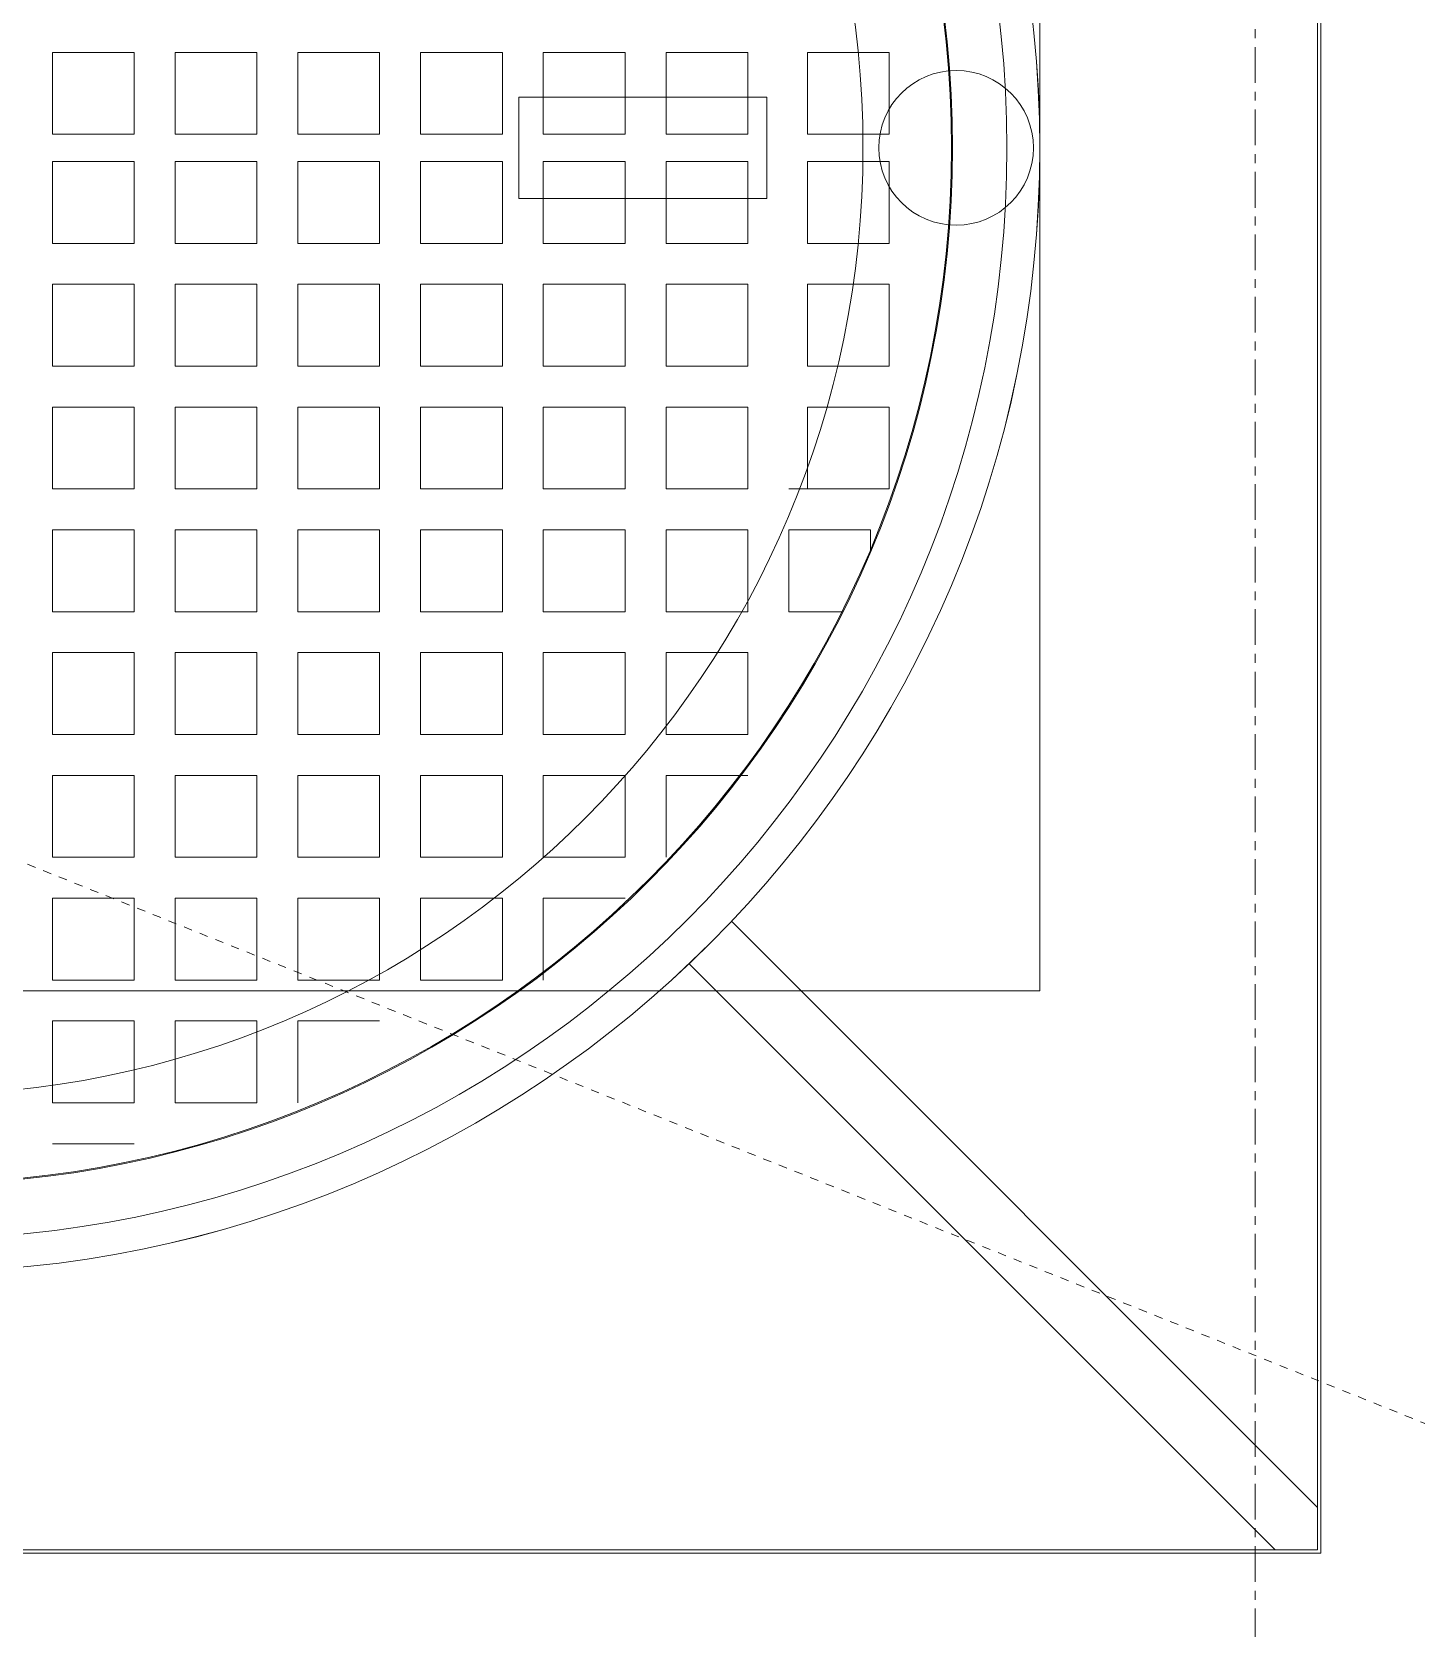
# Model space of a CAD drawing. Header units: millimetres. Extents: x 5356 to 209803, y -16346 to 109894.
# Drawn here: x 99517 to 100010, y 18711 to 19279 of the extents above; entities that cross this region are included whole.
import ezdxf

# ---------------------------------------------------------------- set-up
doc = ezdxf.new("R2010")
doc.units = ezdxf.units.MM
doc.linetypes.add('Dash', pattern=[6, 3, -3])
doc.linetypes.add('Grid Line', pattern=[22.225, 12.7, -3.175, 3.175, -3.175])
for name, color, linetype, lineweight in [('C-PRKG', 70, 'Continuous', 9), ('C-PRKG-HDLN', 70, 'Dash', 9), ('G-IMPT', 8, 'Continuous', 9), ('M-EQPM', 50, 'Continuous', 9), ('S-GRID-1', 1, 'Grid Line', 9)]:
    doc.layers.add(name, color=color, linetype=linetype, lineweight=lineweight)

# ---------------------------------------------------------------- blocks, each defined once
blk = doc.blocks.new('BAI XE PCCC - BAI XE PCCC-1477864-TKCS_MB ĐỊNH VỊ MỐC TỌA ĐỘ CÔNG TRÌNH')
at = {"layer": 'C-PRKG-HDLN'}
blk.add_line((15000, -6000), (0, 0), dxfattribs=at)
blk = doc.blocks.new('TKTC_NAP THAM BE XLNT_260130 - TKTC_XREF_260130_NAP THAM BE XLNT_dwg_TTT-HOOD ACCESS - TTT-HOOD ACCESS-1904605-MB BỂ XLNT 2 HẦM 1-3399785-TKCS_MB ĐỊNH VỊ MỐC TỌA ĐỘ CÔNG TRÌNH')
at = {"layer": 'G-IMPT', "flags": 128}
for points in [[(-318.05, -1.1), (-348.05, -1.1), (-348.05, 28.9), (-318.05, 28.9), (-318.05, -1.1), (-348.05, -1.1), (-348.05, 28.9), (-318.05, 28.9)], [(-266.19, -1.1), (-266.19, 28.9), (-296.19, 28.9), (-296.19, -1.1), (-266.19, -1.1), (-296.19, -1.1), (-296.19, 28.9), (-266.19, 28.9)], [(-221.19, -1.1), (-221.19, 28.9), (-251.19, 28.9), (-251.19, -1.1), (-221.19, -1.1), (-251.19, -1.1), (-251.19, 28.9), (-221.19, 28.9)], [(-176.19, -1.1), (-176.19, 28.9), (-206.19, 28.9), (-206.19, -1.1), (-176.19, -1.1), (-206.19, -1.1), (-206.19, 28.9), (-176.19, 28.9)], [(-131.19, -1.1), (-131.19, 28.9), (-161.19, 28.9), (-161.19, -1.1), (-131.19, -1.1), (-161.19, -1.1), (-161.19, 28.9), (-131.19, 28.9)], [(-86.19, -1.1), (-116.19, -1.1), (-116.19, 28.9), (-86.19, 28.9), (-86.19, -1.1), (-116.19, -1.1), (-116.19, 28.9), (-86.19, 28.9)], [(-41.19, -1.1), (-71.19, -1.1), (-71.19, 28.9), (-41.19, 28.9), (-41.19, -1.1), (-71.19, -1.1), (-71.19, 28.9), (-41.19, 28.9)], [(-318.05, -41.1), (-318.05, -11.1), (-348.05, -11.1), (-348.05, -41.1), (-318.05, -41.1), (-348.05, -41.1), (-348.05, -11.1), (-318.05, -11.1)], [(-266.19, -41.1), (-266.19, -11.1), (-296.19, -11.1), (-296.19, -41.1), (-266.19, -41.1), (-296.19, -41.1), (-296.19, -11.1), (-266.19, -11.1)], [(-221.19, -41.1), (-251.19, -41.1), (-251.19, -11.1), (-221.19, -11.1)], [(-176.19, -41.1), (-206.19, -41.1), (-206.19, -11.1), (-176.19, -11.1), (-176.19, -41.1), (-206.19, -41.1), (-206.19, -11.1), (-176.19, -11.1)], [(-131.19, -41.1), (-131.19, -11.1), (-161.19, -11.1), (-161.19, -41.1), (-131.19, -41.1), (-131.19, -11.1), (-161.19, -11.1), (-161.19, -41.1), (-131.19, -41.1), (-131.19, -11.1), (-161.19, -11.1), (-161.19, -41.1), (-131.19, -41.1), (-131.19, -11.1), (-161.19, -11.1), (-161.19, -41.1), (-131.19, -41.1), (-131.19, -11.1), (-161.19, -11.1), (-161.19, -41.1), (-131.19, -41.1), (-131.19, -11.1), (-161.19, -11.1), (-161.19, -41.1), (-131.19, -41.1), (-131.19, -11.1), (-161.19, -11.1), (-161.19, -41.1), (-131.19, -41.1), (-131.19, -11.1), (-161.19, -11.1), (-161.19, -41.1), (-131.19, -41.1), (-131.19, -11.1), (-161.19, -11.1), (-161.19, -41.1), (-131.19, -41.1), (-131.19, -11.1), (-161.19, -11.1), (-161.19, -41.1), (-131.19, -41.1), (-161.19, -41.1), (-161.19, -11.1), (-131.19, -11.1), (-131.19, -41.1), (-161.19, -41.1), (-161.19, -11.1), (-131.19, -11.1)], [(-86.19, -41.1), (-116.19, -41.1), (-116.19, -11.1), (-86.19, -11.1), (-86.19, -41.1), (-116.19, -41.1), (-116.19, -11.1), (-86.19, -11.1), (-86.19, -41.1), (-116.19, -41.1), (-116.19, -11.1), (-86.19, -11.1), (-86.19, -41.1), (-116.19, -41.1), (-116.19, -11.1), (-86.19, -11.1), (-86.19, -41.1), (-116.19, -41.1), (-116.19, -11.1), (-86.19, -11.1), (-86.19, -41.1), (-116.19, -41.1), (-116.19, -11.1), (-86.19, -11.1), (-86.19, -41.1), (-116.19, -41.1), (-116.19, -11.1), (-86.19, -11.1), (-86.19, -41.1), (-116.19, -41.1), (-116.19, -11.1), (-86.19, -11.1), (-86.19, -41.1), (-116.19, -41.1), (-116.19, -11.1), (-86.19, -11.1), (-86.19, -41.1), (-116.19, -41.1), (-116.19, -11.1), (-86.19, -11.1), (-86.19, -41.1), (-116.19, -41.1), (-116.19, -11.1), (-86.19, -11.1)], [(-41.19, -41.1), (-71.19, -41.1), (-71.19, -11.1), (-41.19, -11.1), (-41.19, -41.1), (-71.19, -41.1), (-71.19, -11.1), (-41.19, -11.1), (-41.19, -41.1), (-71.19, -41.1), (-71.19, -11.1), (-41.19, -11.1), (-41.19, -41.1), (-71.19, -41.1), (-71.19, -11.1), (-41.19, -11.1), (-41.19, -41.1), (-71.19, -41.1), (-71.19, -11.1), (-41.19, -11.1), (-41.19, -41.1), (-71.19, -41.1), (-71.19, -11.1), (-41.19, -11.1), (-41.19, -41.1), (-71.19, -41.1), (-71.19, -11.1), (-41.19, -11.1), (-41.19, -41.1), (-71.19, -41.1), (-71.19, -11.1), (-41.19, -11.1), (-41.19, -41.1), (-71.19, -41.1), (-71.19, -11.1), (-41.19, -11.1), (-41.19, -41.1), (-71.19, -41.1), (-71.19, -11.1), (-41.19, -11.1), (-41.19, -41.1), (-71.19, -41.1), (-71.19, -11.1), (-41.19, -11.1)], [(-318.05, -86.1), (-348.05, -86.1), (-348.05, -56.1), (-318.05, -56.1), (-318.05, -86.1), (-348.05, -86.1), (-348.05, -56.1), (-318.05, -56.1), (-318.05, -86.1), (-348.05, -86.1), (-348.05, -56.1), (-318.05, -56.1), (-318.05, -86.1), (-348.05, -86.1), (-348.05, -56.1), (-318.05, -56.1)], [(-266.19, -86.1), (-296.19, -86.1), (-296.19, -56.1), (-266.19, -56.1), (-266.19, -86.1), (-296.19, -86.1), (-296.19, -56.1), (-266.19, -56.1), (-266.19, -86.1), (-296.19, -86.1), (-296.19, -56.1), (-266.19, -56.1), (-266.19, -86.1), (-296.19, -86.1), (-296.19, -56.1), (-266.19, -56.1)], [(-221.19, -86.1), (-251.19, -86.1), (-251.19, -56.1), (-221.19, -56.1), (-221.19, -86.1), (-251.19, -86.1), (-251.19, -56.1), (-221.19, -56.1)], [(-176.19, -86.1), (-206.19, -86.1), (-206.19, -56.1), (-176.19, -56.1), (-176.19, -86.1), (-206.19, -86.1), (-206.19, -56.1), (-176.19, -56.1), (-176.19, -86.1), (-206.19, -86.1), (-206.19, -56.1), (-176.19, -56.1)], [(-131.19, -86.1), (-131.19, -56.1), (-161.19, -56.1), (-161.19, -86.1), (-131.19, -86.1), (-131.19, -56.1), (-161.19, -56.1), (-161.19, -86.1), (-131.19, -86.1), (-161.19, -86.1), (-161.19, -56.1), (-131.19, -56.1), (-131.19, -86.1), (-161.19, -86.1), (-161.19, -56.1), (-131.19, -56.1), (-131.19, -86.1), (-161.19, -86.1), (-161.19, -56.1), (-131.19, -56.1), (-131.19, -86.1), (-161.19, -86.1), (-161.19, -56.1), (-131.19, -56.1), (-131.19, -86.1), (-161.19, -86.1), (-161.19, -56.1), (-131.19, -56.1), (-131.19, -86.1), (-161.19, -86.1), (-161.19, -56.1), (-131.19, -56.1), (-131.19, -86.1), (-161.19, -86.1), (-161.19, -56.1), (-131.19, -56.1), (-131.19, -86.1), (-161.19, -86.1), (-161.19, -56.1), (-131.19, -56.1), (-131.19, -86.1), (-161.19, -86.1), (-161.19, -56.1), (-131.19, -56.1), (-131.19, -86.1), (-161.19, -86.1), (-161.19, -56.1), (-131.19, -56.1)], [(-86.19, -86.1), (-116.19, -86.1), (-116.19, -56.1), (-86.19, -56.1), (-86.19, -86.1), (-116.19, -86.1), (-116.19, -56.1), (-86.19, -56.1), (-86.19, -86.1), (-116.19, -86.1), (-116.19, -56.1), (-86.19, -56.1), (-86.19, -86.1), (-116.19, -86.1), (-116.19, -56.1), (-86.19, -56.1), (-86.19, -86.1), (-116.19, -86.1), (-116.19, -56.1), (-86.19, -56.1), (-86.19, -86.1), (-116.19, -86.1), (-116.19, -56.1), (-86.19, -56.1), (-86.19, -86.1), (-116.19, -86.1), (-116.19, -56.1), (-86.19, -56.1), (-86.19, -86.1), (-116.19, -86.1), (-116.19, -56.1), (-86.19, -56.1)], [(-41.19, -86.1), (-41.19, -56.1), (-71.19, -56.1), (-71.19, -86.1), (-41.19, -86.1), (-41.19, -56.1), (-71.19, -56.1), (-71.19, -86.1), (-41.19, -86.1), (-41.19, -56.1), (-71.19, -56.1), (-71.19, -86.1), (-41.19, -86.1), (-41.19, -56.1), (-71.19, -56.1), (-71.19, -86.1), (-41.19, -86.1), (-71.19, -86.1), (-71.19, -56.1), (-41.19, -56.1), (-41.19, -86.1), (-71.19, -86.1), (-71.19, -56.1), (-41.19, -56.1), (-41.19, -86.1), (-71.19, -86.1), (-71.19, -56.1), (-41.19, -56.1), (-41.19, -86.1), (-71.19, -86.1), (-71.19, -56.1), (-41.19, -56.1)], [(-318.05, -131.1), (-348.05, -131.1), (-348.05, -101.1), (-318.05, -101.1), (-318.05, -131.1), (-348.05, -131.1), (-348.05, -101.1), (-318.05, -101.1), (-318.05, -131.1), (-348.05, -131.1), (-348.05, -101.1), (-318.05, -101.1), (-318.05, -131.1), (-348.05, -131.1), (-348.05, -101.1), (-318.05, -101.1), (-318.05, -131.1), (-348.05, -131.1), (-348.05, -101.1), (-318.05, -101.1), (-318.05, -131.1), (-348.05, -131.1), (-348.05, -101.1), (-318.05, -101.1)], [(-266.19, -131.1), (-266.19, -101.1), (-296.19, -101.1), (-296.19, -131.1), (-266.19, -131.1), (-296.19, -131.1), (-296.19, -101.1), (-266.19, -101.1), (-266.19, -131.1), (-296.19, -131.1), (-296.19, -101.1), (-266.19, -101.1), (-266.19, -131.1), (-296.19, -131.1), (-296.19, -101.1), (-266.19, -101.1), (-266.19, -131.1), (-296.19, -131.1), (-296.19, -101.1), (-266.19, -101.1), (-266.19, -131.1), (-296.19, -131.1), (-296.19, -101.1), (-266.19, -101.1)], [(-221.19, -131.1), (-221.19, -101.1), (-251.19, -101.1), (-251.19, -131.1), (-221.19, -131.1), (-251.19, -131.1), (-251.19, -101.1), (-221.19, -101.1), (-221.19, -131.1), (-251.19, -131.1), (-251.19, -101.1), (-221.19, -101.1), (-221.19, -131.1), (-251.19, -131.1), (-251.19, -101.1), (-221.19, -101.1), (-221.19, -131.1), (-251.19, -131.1), (-251.19, -101.1), (-221.19, -101.1), (-221.19, -131.1), (-251.19, -131.1), (-251.19, -101.1), (-221.19, -101.1), (-221.19, -131.1), (-251.19, -131.1), (-251.19, -101.1), (-221.19, -101.1), (-221.19, -131.1), (-251.19, -131.1), (-251.19, -101.1), (-221.19, -101.1)], [(-176.19, -131.1), (-176.19, -101.1), (-206.19, -101.1), (-206.19, -131.1), (-176.19, -131.1), (-176.19, -101.1), (-206.19, -101.1), (-206.19, -131.1), (-176.19, -131.1), (-176.19, -101.1), (-206.19, -101.1), (-206.19, -131.1), (-176.19, -131.1), (-176.19, -101.1), (-206.19, -101.1), (-206.19, -131.1), (-176.19, -131.1), (-176.19, -101.1), (-206.19, -101.1), (-206.19, -131.1), (-176.19, -131.1), (-176.19, -101.1), (-206.19, -101.1), (-206.19, -131.1), (-176.19, -131.1), (-176.19, -101.1), (-206.19, -101.1), (-206.19, -131.1), (-176.19, -131.1), (-206.19, -131.1), (-206.19, -101.1), (-176.19, -101.1)], [(-131.19, -131.1), (-131.19, -101.1), (-161.19, -101.1), (-161.19, -131.1), (-131.19, -131.1), (-131.19, -101.1), (-161.19, -101.1), (-161.19, -131.1), (-131.19, -131.1), (-131.19, -101.1), (-161.19, -101.1), (-161.19, -131.1), (-131.19, -131.1), (-131.19, -101.1), (-161.19, -101.1), (-161.19, -131.1), (-131.19, -131.1), (-131.19, -101.1), (-161.19, -101.1), (-161.19, -131.1), (-131.19, -131.1), (-131.19, -101.1), (-161.19, -101.1), (-161.19, -131.1), (-131.19, -131.1), (-131.19, -101.1), (-161.19, -101.1), (-161.19, -131.1), (-131.19, -131.1), (-161.19, -131.1), (-161.19, -101.1), (-131.19, -101.1)], [(-86.19, -131.1), (-116.19, -131.1), (-116.19, -101.1), (-86.19, -101.1), (-86.19, -131.1), (-116.19, -131.1), (-116.19, -101.1), (-86.19, -101.1), (-86.19, -131.1), (-116.19, -131.1), (-116.19, -101.1), (-86.19, -101.1), (-86.19, -131.1), (-116.19, -131.1), (-116.19, -101.1), (-86.19, -101.1), (-86.19, -131.1), (-116.19, -131.1), (-116.19, -101.1), (-86.19, -101.1), (-86.19, -131.1), (-116.19, -131.1), (-116.19, -101.1), (-86.19, -101.1), (-86.19, -131.1), (-116.19, -131.1), (-116.19, -101.1), (-86.19, -101.1), (-86.19, -131.1), (-116.19, -131.1), (-116.19, -101.1), (-86.19, -101.1)], [(-41.19, -131.1), (-41.19, -101.1), (-71.19, -101.1), (-71.19, -131.1), (-41.19, -131.1), (-41.19, -101.1), (-71.19, -101.1), (-71.19, -131.1), (-41.19, -131.1), (-41.19, -101.1), (-71.19, -101.1), (-71.19, -131.1), (-41.19, -131.1), (-41.19, -101.1), (-71.19, -101.1), (-71.19, -131.1), (-41.19, -131.1), (-41.19, -101.1), (-71.19, -101.1), (-71.19, -131.1), (-41.19, -131.1), (-41.19, -101.1), (-71.19, -101.1), (-71.19, -131.1), (-41.19, -131.1), (-41.19, -101.1), (-71.19, -101.1), (-71.19, -131.1), (-41.19, -131.1), (-71.19, -131.1), (-71.19, -101.1), (-41.19, -101.1)], [(-341.19, -131.1), (-311.19, -131.1), (-341.19, -131.1), (-311.19, -131.1), (-341.19, -131.1), (-311.19, -131.1)], [(-331.04, -176.1), (-311.19, -176.1), (-311.19, -146.1), (-341.19, -146.1), (-341.19, -154.09), (-341.19, -146.1), (-311.19, -146.1), (-311.19, -176.1), (-331.04, -176.1), (-311.19, -176.1)], [(-311.19, -176.1), (-311.19, -146.1), (-341.19, -146.1), (-341.19, -154.09), (-341.19, -146.1), (-311.19, -146.1)], [(-266.19, -176.1), (-296.19, -176.1), (-296.19, -146.1), (-266.19, -146.1), (-266.19, -176.1), (-296.19, -176.1), (-296.19, -146.1), (-266.19, -146.1), (-266.19, -176.1), (-296.19, -176.1), (-296.19, -146.1), (-266.19, -146.1), (-266.19, -176.1), (-296.19, -176.1), (-296.19, -146.1), (-266.19, -146.1)], [(-221.19, -176.1), (-251.19, -176.1), (-251.19, -146.1), (-221.19, -146.1), (-221.19, -176.1), (-251.19, -176.1), (-251.19, -146.1), (-221.19, -146.1), (-221.19, -176.1), (-251.19, -176.1), (-251.19, -146.1), (-221.19, -146.1), (-221.19, -176.1), (-251.19, -176.1), (-251.19, -146.1), (-221.19, -146.1), (-221.19, -176.1), (-251.19, -176.1), (-251.19, -146.1), (-221.19, -146.1), (-221.19, -176.1), (-251.19, -176.1), (-251.19, -146.1), (-221.19, -146.1), (-221.19, -176.1), (-251.19, -176.1), (-251.19, -146.1), (-221.19, -146.1), (-221.19, -176.1), (-251.19, -176.1), (-251.19, -146.1), (-221.19, -146.1), (-221.19, -176.1), (-251.19, -176.1), (-251.19, -146.1), (-221.19, -146.1)], [(-176.19, -176.1), (-206.19, -176.1), (-206.19, -146.1), (-176.19, -146.1), (-176.19, -176.1), (-206.19, -176.1), (-206.19, -146.1), (-176.19, -146.1), (-176.19, -176.1), (-206.19, -176.1), (-206.19, -146.1), (-176.19, -146.1), (-176.19, -176.1), (-206.19, -176.1), (-206.19, -146.1), (-176.19, -146.1), (-176.19, -176.1), (-206.19, -176.1), (-206.19, -146.1), (-176.19, -146.1), (-176.19, -176.1), (-206.19, -176.1), (-206.19, -146.1), (-176.19, -146.1), (-176.19, -176.1), (-206.19, -176.1), (-206.19, -146.1), (-176.19, -146.1), (-176.19, -176.1), (-206.19, -176.1), (-206.19, -146.1), (-176.19, -146.1), (-176.19, -176.1), (-206.19, -176.1), (-206.19, -146.1), (-176.19, -146.1)], [(-131.19, -176.1), (-161.19, -176.1), (-161.19, -146.1), (-131.19, -146.1), (-131.19, -176.1), (-161.19, -176.1), (-161.19, -146.1), (-131.19, -146.1), (-131.19, -176.1), (-161.19, -176.1), (-161.19, -146.1), (-131.19, -146.1), (-131.19, -176.1), (-161.19, -176.1), (-161.19, -146.1), (-131.19, -146.1), (-131.19, -176.1), (-161.19, -176.1), (-161.19, -146.1), (-131.19, -146.1), (-131.19, -176.1), (-161.19, -176.1), (-161.19, -146.1), (-131.19, -146.1), (-131.19, -176.1), (-161.19, -176.1), (-161.19, -146.1), (-131.19, -146.1), (-131.19, -176.1), (-161.19, -176.1), (-161.19, -146.1), (-131.19, -146.1), (-131.19, -176.1), (-161.19, -176.1), (-161.19, -146.1), (-131.19, -146.1)], [(-86.19, -176.1), (-86.19, -146.1), (-116.19, -146.1), (-116.19, -176.1), (-86.19, -176.1), (-86.19, -146.1), (-116.19, -146.1), (-116.19, -176.1), (-86.19, -176.1), (-86.19, -146.1), (-116.19, -146.1), (-116.19, -176.1), (-86.19, -176.1), (-86.19, -146.1), (-116.19, -146.1), (-116.19, -176.1), (-86.19, -176.1), (-86.19, -146.1), (-116.19, -146.1), (-116.19, -176.1), (-86.19, -176.1), (-86.19, -146.1), (-116.19, -146.1), (-116.19, -176.1), (-86.19, -176.1), (-86.19, -146.1), (-116.19, -146.1), (-116.19, -176.1), (-86.19, -176.1), (-116.19, -176.1), (-116.19, -146.1), (-86.19, -146.1), (-86.19, -176.1), (-116.19, -176.1), (-116.19, -146.1), (-86.19, -146.1)], [(-41.19, -176.1), (-71.19, -176.1), (-71.19, -146.1), (-41.19, -146.1), (-41.19, -176.1), (-71.19, -176.1), (-71.19, -146.1), (-41.19, -146.1), (-41.19, -176.1), (-71.19, -176.1), (-71.19, -146.1), (-41.19, -146.1), (-41.19, -176.1), (-71.19, -176.1), (-71.19, -146.1), (-41.19, -146.1), (-41.19, -176.1), (-71.19, -176.1), (-71.19, -146.1), (-41.19, -146.1), (-41.19, -176.1), (-71.19, -176.1), (-71.19, -146.1), (-41.19, -146.1), (-41.19, -176.1), (-71.19, -176.1), (-71.19, -146.1), (-41.19, -146.1), (-41.19, -176.1), (-71.19, -176.1), (-71.19, -146.1), (-41.19, -146.1), (-41.19, -176.1), (-71.19, -176.1), (-71.19, -146.1), (-41.19, -146.1)], [(-266.19, -221.1), (-296.19, -221.1), (-296.19, -191.1), (-266.19, -191.1), (-266.19, -221.1), (-296.19, -221.1), (-296.19, -191.1), (-266.19, -191.1), (-266.19, -221.1), (-296.19, -221.1), (-296.19, -191.1), (-266.19, -191.1), (-266.19, -221.1), (-296.19, -221.1), (-296.19, -191.1), (-266.19, -191.1)], [(-221.19, -221.1), (-221.19, -191.1), (-251.19, -191.1), (-251.19, -221.1), (-221.19, -221.1), (-221.19, -191.1), (-251.19, -191.1), (-251.19, -221.1), (-221.19, -221.1), (-221.19, -191.1), (-251.19, -191.1), (-251.19, -221.1), (-221.19, -221.1), (-251.19, -221.1), (-251.19, -191.1), (-221.19, -191.1)], [(-176.19, -221.1), (-206.19, -221.1), (-206.19, -191.1), (-176.19, -191.1), (-176.19, -221.1), (-206.19, -221.1), (-206.19, -191.1), (-176.19, -191.1), (-176.19, -221.1), (-206.19, -221.1), (-206.19, -191.1), (-176.19, -191.1), (-176.19, -221.1), (-206.19, -221.1), (-206.19, -191.1), (-176.19, -191.1)], [(-131.19, -221.1), (-161.19, -221.1), (-161.19, -191.1), (-131.19, -191.1), (-131.19, -221.1), (-161.19, -221.1), (-161.19, -191.1), (-131.19, -191.1), (-131.19, -221.1), (-161.19, -221.1), (-161.19, -191.1), (-131.19, -191.1), (-131.19, -221.1), (-161.19, -221.1), (-161.19, -191.1), (-131.19, -191.1)], [(-86.19, -221.1), (-116.19, -221.1), (-116.19, -191.1), (-86.19, -191.1), (-86.19, -221.1), (-116.19, -221.1), (-116.19, -191.1), (-86.19, -191.1), (-86.19, -221.1), (-116.19, -221.1), (-116.19, -191.1), (-86.19, -191.1), (-86.19, -221.1), (-116.19, -221.1), (-116.19, -191.1), (-86.19, -191.1)], [(-41.19, -221.1), (-71.19, -221.1), (-71.19, -191.1), (-41.19, -191.1), (-41.19, -221.1), (-71.19, -221.1), (-71.19, -191.1), (-41.19, -191.1), (-41.19, -221.1), (-71.19, -221.1), (-71.19, -191.1), (-41.19, -191.1), (-41.19, -221.1), (-71.19, -221.1), (-71.19, -191.1), (-41.19, -191.1)], [(-266.19, -266.1), (-266.19, -236.1), (-296.19, -236.1), (-266.19, -236.1), (-266.19, -266.1), (-266.19, -236.1), (-296.19, -236.1), (-266.19, -236.1)], [(-266.19, -266.1), (-266.19, -236.1), (-296.19, -236.1), (-266.19, -236.1)], [(-221.19, -266.1), (-251.19, -266.1), (-251.19, -236.1), (-221.19, -236.1), (-221.19, -266.1), (-251.19, -266.1), (-251.19, -236.1), (-221.19, -236.1), (-221.19, -266.1), (-251.19, -266.1), (-251.19, -236.1), (-221.19, -236.1), (-221.19, -266.1), (-251.19, -266.1), (-251.19, -236.1), (-221.19, -236.1), (-221.19, -266.1), (-251.19, -266.1), (-251.19, -236.1), (-221.19, -236.1), (-221.19, -266.1), (-251.19, -266.1), (-251.19, -236.1), (-221.19, -236.1), (-221.19, -266.1), (-251.19, -266.1), (-251.19, -236.1), (-221.19, -236.1), (-221.19, -266.1), (-251.19, -266.1), (-251.19, -236.1), (-221.19, -236.1), (-221.19, -266.1), (-251.19, -266.1), (-251.19, -236.1), (-221.19, -236.1), (-221.19, -266.1), (-251.19, -266.1), (-251.19, -236.1), (-221.19, -236.1), (-221.19, -266.1), (-251.19, -266.1), (-251.19, -236.1), (-221.19, -236.1), (-221.19, -266.1), (-251.19, -266.1), (-251.19, -236.1), (-221.19, -236.1)], [(-176.19, -266.1), (-206.19, -266.1), (-206.19, -236.1), (-176.19, -236.1), (-176.19, -266.1), (-206.19, -266.1), (-206.19, -236.1), (-176.19, -236.1), (-176.19, -266.1), (-206.19, -266.1), (-206.19, -236.1), (-176.19, -236.1), (-176.19, -266.1), (-206.19, -266.1), (-206.19, -236.1), (-176.19, -236.1), (-176.19, -266.1), (-206.19, -266.1), (-206.19, -236.1), (-176.19, -236.1), (-176.19, -266.1), (-206.19, -266.1), (-206.19, -236.1), (-176.19, -236.1), (-176.19, -266.1), (-206.19, -266.1), (-206.19, -236.1), (-176.19, -236.1), (-176.19, -266.1), (-206.19, -266.1), (-206.19, -236.1), (-176.19, -236.1), (-176.19, -266.1), (-206.19, -266.1), (-206.19, -236.1), (-176.19, -236.1), (-176.19, -266.1), (-206.19, -266.1), (-206.19, -236.1), (-176.19, -236.1), (-176.19, -266.1), (-206.19, -266.1), (-206.19, -236.1), (-176.19, -236.1), (-176.19, -266.1), (-206.19, -266.1), (-206.19, -236.1), (-176.19, -236.1)], [(-131.19, -266.1), (-161.19, -266.1), (-161.19, -236.1), (-131.19, -236.1), (-131.19, -266.1), (-161.19, -266.1), (-161.19, -236.1), (-131.19, -236.1), (-131.19, -266.1), (-161.19, -266.1), (-161.19, -236.1), (-131.19, -236.1), (-131.19, -266.1), (-161.19, -266.1), (-161.19, -236.1), (-131.19, -236.1), (-131.19, -266.1), (-161.19, -266.1), (-161.19, -236.1), (-131.19, -236.1), (-131.19, -266.1), (-161.19, -266.1), (-161.19, -236.1), (-131.19, -236.1), (-131.19, -266.1), (-161.19, -266.1), (-161.19, -236.1), (-131.19, -236.1), (-131.19, -266.1), (-161.19, -266.1), (-161.19, -236.1), (-131.19, -236.1)], [(-41.19, -266.1), (-41.19, -236.1), (-71.19, -236.1), (-71.19, -266.1), (-41.19, -266.1), (-41.19, -236.1), (-71.19, -236.1), (-71.19, -266.1), (-41.19, -266.1), (-71.19, -266.1), (-71.19, -236.1), (-41.19, -236.1), (-41.19, -266.1), (-71.19, -266.1), (-71.19, -236.1), (-41.19, -236.1)], [(-176.19, -311.1), (-176.19, -281.1), (-206.19, -281.1), (-206.19, -311.1), (-176.19, -311.1), (-176.19, -281.1), (-206.19, -281.1), (-206.19, -311.1), (-176.19, -311.1), (-176.19, -281.1), (-206.19, -281.1), (-206.19, -311.1), (-176.19, -311.1), (-176.19, -281.1), (-206.19, -281.1), (-206.19, -311.1), (-176.19, -311.1), (-176.19, -281.1), (-206.19, -281.1), (-206.19, -311.1), (-176.19, -311.1), (-176.19, -281.1), (-206.19, -281.1), (-206.19, -311.1), (-176.19, -311.1), (-176.19, -281.1), (-206.19, -281.1), (-206.19, -311.1), (-176.19, -311.1), (-176.19, -281.1), (-206.19, -281.1), (-206.19, -311.1), (-176.19, -311.1), (-176.19, -281.1), (-206.19, -281.1), (-206.19, -311.1), (-176.19, -311.1), (-176.19, -281.1), (-206.19, -281.1), (-206.19, -311.1), (-176.19, -311.1), (-176.19, -281.1), (-206.19, -281.1), (-206.19, -311.1), (-176.19, -311.1), (-176.19, -281.1), (-206.19, -281.1), (-206.19, -311.1), (-176.19, -311.1), (-176.19, -281.1), (-206.19, -281.1), (-206.19, -311.1), (-176.19, -311.1), (-176.19, -281.1), (-206.19, -281.1), (-206.19, -311.1), (-176.19, -311.1), (-176.19, -281.1), (-206.19, -281.1), (-206.19, -311.1), (-176.19, -311.1), (-176.19, -281.1), (-206.19, -281.1), (-206.19, -311.1), (-176.19, -311.1), (-206.19, -311.1), (-176.19, -311.1), (-206.19, -311.1)], [(-131.19, -311.1), (-131.19, -281.1), (-161.19, -281.1), (-161.19, -311.1), (-131.19, -311.1), (-131.19, -281.1), (-161.19, -281.1), (-161.19, -311.1), (-131.19, -311.1), (-131.19, -281.1), (-161.19, -281.1), (-161.19, -311.1), (-131.19, -311.1), (-131.19, -281.1), (-161.19, -281.1), (-161.19, -311.1), (-131.19, -311.1), (-131.19, -281.1), (-161.19, -281.1), (-161.19, -311.1), (-131.19, -311.1), (-131.19, -281.1), (-161.19, -281.1), (-161.19, -311.1), (-131.19, -311.1), (-131.19, -281.1), (-161.19, -281.1), (-161.19, -311.1), (-131.19, -311.1), (-131.19, -281.1), (-161.19, -281.1), (-161.19, -311.1), (-131.19, -311.1), (-161.19, -311.1), (-161.19, -281.1), (-131.19, -281.1), (-131.19, -311.1), (-161.19, -311.1), (-161.19, -281.1), (-131.19, -281.1)], [(-86.19, -311.1), (-116.19, -311.1), (-86.19, -311.1), (-116.19, -311.1), (-86.19, -311.1), (-116.19, -311.1), (-86.19, -311.1), (-116.19, -311.1), (-116.19, -281.1), (-86.19, -281.1), (-86.19, -311.1), (-116.19, -311.1), (-116.19, -281.1), (-86.19, -281.1), (-86.19, -311.1), (-116.19, -311.1), (-116.19, -281.1), (-86.19, -281.1), (-86.19, -311.1), (-116.19, -311.1), (-116.19, -281.1), (-86.19, -281.1)], [(-41.19, -311.1), (-71.19, -311.1), (-71.19, -281.1), (-41.19, -281.1), (-41.19, -311.1), (-71.19, -311.1), (-71.19, -281.1), (-41.19, -281.1), (-41.19, -311.1), (-71.19, -311.1), (-71.19, -281.1), (-41.19, -281.1), (-41.19, -311.1), (-71.19, -311.1), (-71.19, -281.1), (-41.19, -281.1)], [(-131.19, -356.1), (-131.19, -326.1), (-161.19, -326.1), (-131.19, -326.1), (-131.19, -356.1), (-131.19, -326.1), (-161.19, -326.1), (-131.19, -326.1)], [(-86.19, -356.1), (-116.19, -356.1), (-116.19, -326.1), (-86.19, -326.1), (-86.19, -356.1), (-116.19, -356.1), (-116.19, -326.1), (-86.19, -326.1), (-86.19, -356.1), (-116.19, -356.1), (-116.19, -326.1), (-86.19, -326.1), (-86.19, -356.1), (-116.19, -356.1), (-116.19, -326.1), (-86.19, -326.1)], [(-41.19, -356.1), (-41.19, -326.1), (-71.19, -326.1), (-71.19, -356.1), (-41.19, -356.1), (-41.19, -326.1), (-71.19, -326.1), (-71.19, -356.1), (-41.19, -356.1), (-41.19, -326.1), (-71.19, -326.1), (-71.19, -356.1), (-41.19, -356.1), (-71.19, -356.1), (-71.19, -326.1), (-41.19, -326.1)], [(-41.19, -371.1), (-71.19, -371.1), (-41.19, -371.1), (-71.19, -371.1)]]:
    blk.add_lwpolyline(points, close=True, dxfattribs=at)
for points in [[(-116.19, -266.1), (-86.19, -266.1), (-86.19, -236.1), (-116.19, -236.1), (-86.19, -236.1), (-86.19, -266.1), (-116.19, -266.1), (-86.19, -266.1), (-116.19, -266.1), (-86.19, -266.1), (-116.19, -266.1), (-86.19, -266.1), (-116.19, -266.1), (-86.19, -266.1), (-86.19, -236.1), (-116.19, -236.1), (-86.19, -236.1), (-86.19, -266.1), (-116.19, -266.1), (-116.19, -236.1)], [(-251.19, -281.1), (-221.19, -281.1), (-221.19, -311.1), (-221.19, -281.1), (-251.19, -281.1), (-221.19, -281.1), (-221.19, -311.1)]]:
    blk.add_lwpolyline(points, dxfattribs=at)
at = {"layer": 'G-IMPT'}
for centre, radius in [((8.83, -6.08), 412.07), ((8.81, -6.1), 400), ((8.81, -6.1), 380)]:
    blk.add_circle(centre, radius, dxfattribs=at)
blk = doc.blocks.new('TKTC_NAP THAM BE XLNT_260130 - TKTC_XREF_260130_NAP THAM BE XLNT_dwg_NAP THAM-3399787-TKCS_MB ĐỊNH VỊ MỐC TỌA ĐỘ CÔNG TRÌNH')
at = {"layer": 'G-IMPT'}
for p, q in [((584593.74, -155522.9), (584802.29, -155314.36)), ((584817.38, -155329.46), (584608.84, -155538))]:
    blk.add_line(p, q, dxfattribs=at)
at = {"layer": 'G-IMPT', "flags": 128}
for points in [[(584592.58, -155539.17), (585592.58, -155539.17), (585592.58, -154539.17), (584592.58, -154539.17)], [(585591.41, -154540.33), (584593.74, -154540.33), (584593.74, -155538), (585591.41, -155538)], [(584789.77, -155057.14), (584877.97, -155057.14), (584877.97, -155021.19), (584789.77, -155021.19)]]:
    blk.add_lwpolyline(points, close=True, dxfattribs=at)
at = {"layer": 'G-IMPT'}
for centre, radius in [((585092.58, -155039.17), 400), ((585092.58, -155039.17), 368.54), ((585092.58, -155039.17), 337.08), ((584722.35, -155039.17), 27.53)]:
    blk.add_circle(centre, radius, dxfattribs=at)
at = {"xscale": 0.9707134767847465, "yscale": 0.9707134767847465, "zscale": 0.9707134767847465}
blk.add_blockref('TKTC_NAP THAM BE XLNT_260130 - TKTC_XREF_260130_NAP THAM BE XLNT_dwg_TTT-HOOD ACCESS - TTT-HOOD ACCESS-1904605-MB BỂ XLNT 2 HẦM 1-3399785-TKCS_MB ĐỊNH VỊ MỐC TỌA ĐỘ CÔNG TRÌNH', (585084, -155033.27), dxfattribs=at)
blk = doc.blocks.new('TKTC_NAP THAM BE XLNT_260130 - TKTC_XREF_260130_NAP THAM BE XLNT_dwg-3399784-TKCS_MB ĐỊNH VỊ MỐC TỌA ĐỘ CÔNG TRÌNH')
at = {"layer": 'G-IMPT', "flags": 128}
blk.add_lwpolyline([(96420.89, 18089.23), (97120.89, 18089.23), (97120.89, 18789.23), (96420.89, 18789.23)], close=True, dxfattribs=at)
at = {"extrusion": (0, 0, -1), "zscale": -1}
blk.add_blockref('TKTC_NAP THAM BE XLNT_260130 - TKTC_XREF_260130_NAP THAM BE XLNT_dwg_NAP THAM-3399787-TKCS_MB ĐỊNH VỊ MỐC TỌA ĐỘ CÔNG TRÌNH', (-681813.47, 173428.39), dxfattribs=at)
blk = doc.blocks.new('TKTC_NAP THAM BE XLNT_260130 - NẮP THĂM BỂ XLNT-2335565-TKCS_MB ĐỊNH VỊ MỐC TỌA ĐỘ CÔNG TRÌNH')
blk.add_blockref('TKTC_NAP THAM BE XLNT_260130 - TKTC_XREF_260130_NAP THAM BE XLNT_dwg-3399784-TKCS_MB ĐỊNH VỊ MỐC TỌA ĐỘ CÔNG TRÌNH', (-83427.56, -14087.94))

msp = doc.modelspace()

# ---------------------------------------------------------------- linework, layer by layer
at = {"layer": 'S-GRID-1'}
msp.add_line((99952.56, 15460.61), (99952.56, 20960.61), dxfattribs=at)

# ---------------------------------------------------------------- block references
at = {"layer": 'C-PRKG', "rotation": 180}
msp.add_blockref('BAI XE PCCC - BAI XE PCCC-1477864-TKCS_MB ĐỊNH VỊ MỐC TỌA ĐỘ CÔNG TRÌNH', (109752.56, 14888.23), dxfattribs=at)
at = {"layer": 'M-EQPM'}
msp.add_blockref('TKTC_NAP THAM BE XLNT_260130 - NẮP THĂM BỂ XLNT-2335565-TKCS_MB ĐỊNH VỊ MỐC TỌA ĐỘ CÔNG TRÌNH', (86182.56, 14936.64), dxfattribs=at)

doc.saveas('drawing.dxf')
